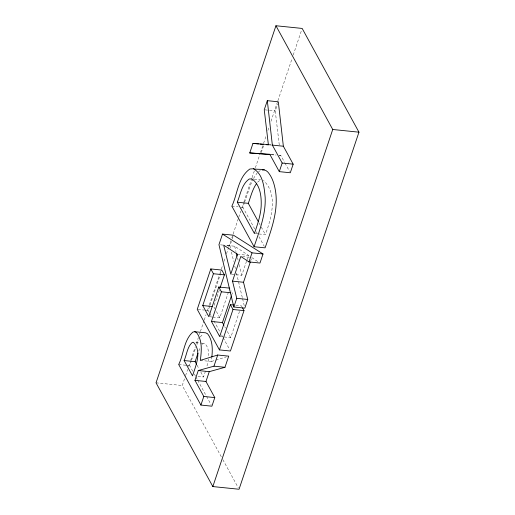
<?xml version="1.0" encoding="UTF-8"?>
<svg xmlns="http://www.w3.org/2000/svg" width="515" height="515" viewBox="0 0 515 515"><rect width="100%" height="100%" fill="white"/><g stroke="black" fill="none" stroke-linecap="round" stroke-linejoin="round"><path stroke-width="0.39" stroke-dasharray="2.58 1.93" d="M200.329 360.378L211.33 361.504L211.762 357.809M208.626 359.019L206.85 366.609M221.283 456.786L182.265 385.51L185.329 376.375M185.587 375.609L187.634 369.519M188.651 366.474L190.441 361.144M190.698 360.384L195.301 346.679M196.324 343.634L198.372 337.544M199.389 334.499L200.161 332.214M200.412 331.454L203.992 320.793M204.249 320.034L206.039 314.704M207.32 310.899L209.109 305.569M209.36 304.809L219.59 274.353M219.847 273.587L221.122 269.783M221.379 269.023L222.654 265.219M223.935 261.408L225.216 257.603M226.491 253.798L228.538 247.702M228.795 246.943L230.836 240.853M231.859 237.808L232.883 234.763M233.141 234.003L238.509 218.012M238.76 217.253L240.808 211.156M241.831 208.112L243.621 202.788M243.878 202.022L251.803 178.422M252.054 177.662L254.359 170.806M255.382 167.761L260.236 153.296M260.493 152.537L263.307 144.161M263.564 143.402L266.371 135.027M267.909 130.456L269.184 126.651M270.974 121.321L277.624 101.526M277.881 100.766L292.198 58.131M293.215 55.079L301.655 29.96M192.771 371.231L189.713 365.644L191.239 361.099M191.49 360.339L195.307 348.977M209.386 312.573L208.234 310.474L209.772 305.904M210.03 305.138L221.804 270.066M230.508 248.146L229.954 245.803L231.982 239.752M232.239 238.999L233.507 235.213M254.745 228.975L242.88 207.307L244.361 202.891M244.606 202.157L250.67 184.673L253.09 179.149M261.253 152.582L263.725 145.236M279.265 144.934L275.248 110.912L277.546 104.075M219.339 290.009L213.744 306.676L214.884 308.755M212.759 317.06L219.828 317.787L229.529 288.902M198.011 376.42L203.509 376.98L205.536 370.935M231.641 295.211L232.407 292.932L231.28 290.878M231.583 274.238L241.799 275.28L246.505 261.266M246.749 260.526L248.488 255.363L234.666 246.228L226.812 245.423M250.548 261.317L251.558 258.324M219.699 336.507L230.694 337.634L239.597 311.124M254.429 233.501L265.431 234.628C271.321 217.954 278.358 194.367 263.513 180.456M196.975 344.509L198.642 340.048M198.809 351.024L200.187 347.451M253.451 178.518L257.346 172.673M200.219 337.016L203.258 333.694M257.571 182.181L260.217 180.134M258.517 171.83L260.275 170.562M202.202 344.271L203.354 343.46L204.468 343.434C208.118 346.106 208.62 351.43 208.82 355.653M211.33 361.504L215.109 360.339M215.862 360.101L226.446 356.844M271.173 154.751L275.976 155.073M279.182 155.285L280.778 155.395L284.583 162.341M269.358 144.934L271.663 145.114M265.038 109.862L275.248 110.912M268.36 144.599L271.502 144.921M271.353 154.429L276.066 154.912M279.207 155.234L280.778 155.395M254.217 179.123L260.5 179.767M231.879 206.18L238.168 206.824M241.31 207.146L242.88 207.307M220.523 244.837L222.879 245.082M226.812 245.481L229.954 245.803M237.486 254.236L248.488 255.363M242.378 256.612L249.447 257.333M235.876 305.26L241.381 305.82L242.127 307.191M198.024 309.431L204.307 310.075M205.092 310.152L208.234 310.474M209.611 316.738L211.974 316.983M195.822 342.552L199.756 342.951M200.541 343.035L204.468 343.434M178.711 364.517L185.786 365.238M186.572 365.322L189.713 365.644M156.039 382.825L182.265 385.51M251.809 257.577L258.717 262.199M284.962 163.036L289.533 171.373M258.955 222.808L260.86 226.285M261.24 226.98L265.431 234.628M256.277 231.776L257.423 233.868M258.955 236.668L264.311 246.453M216.409 311.536L219.828 317.787M224.701 326.684L225.448 328.055M227.321 331.473L230.694 337.634M209.766 313.274L211.678 316.77M213.976 320.961L220.098 332.149M221.63 334.943L222.776 337.042M223.162 337.737L229.671 349.621M197.039 365.154L198.938 368.631M200.844 372.113L203.509 376.98M194.303 374.032L195.455 376.13M195.835 376.826L197.367 379.626M197.747 380.321L206.167 395.7M206.554 396.402L211.144 404.79M222.834 459.612L238.284 487.84M234.666 246.228L235.979 251.578M237.479 257.7L238.233 260.757M239.172 264.575L241.799 275.28M231.441 252.041L233.675 261.388M234.789 266.062L235.535 269.178M236.462 273.079L242.417 298.011M242.604 298.79L244.277 305.801"/><path stroke-width="0.77" d="M211.845 357.069C212.701 349.209 212.708 340.267 207.551 333.759L205.73 332.832L194.734 331.705L192.88 332.078C183.765 340.067 183.81 354.178 178.711 364.517L200.908 405.06L211.91 406.187L214.794 397.593L205.968 381.473L209.264 371.663L224.965 367.298L228.712 356.142L217.716 355.015L200.329 360.378C201.52 351.172 202.653 340.46 196.55 332.632L194.734 331.705M275.943 25.75L156.039 382.825L212.837 486.566L239.057 489.25L358.961 132.175L302.163 28.434L275.943 25.75L332.735 129.49L212.837 486.566M220.105 287.737L224.431 274.862L221.804 270.066L210.802 268.939L197.239 309.348L219.435 349.897L230.43 351.024L244.001 310.609L242.501 307.873M233.836 307.011L236.746 298.333L232.516 281.145L240.808 256.451L248.977 261.916L259.978 263.043L263.023 253.972L233.507 235.213L222.506 234.087L218.952 244.677L233.836 307.011L244.831 308.137L247.747 299.46L243.511 282.272L250.296 262.064M249.762 152.923L252.968 143.376L268.36 144.599L264.253 109.785L267.311 100.67L278.312 101.796L283.353 146.228L293.177 164.169L290.293 172.763L279.291 171.637L269.783 154.268L249.762 152.923L270.369 154.693M184.132 360.552C186.823 354.61 187.209 346.795 192.359 342.333L193.466 342.308C202.118 351.526 195.822 365.663 192.513 375.853L184.132 360.552L195.134 361.678L196.653 364.459M237.299 202.215C240.511 194.297 241.741 184.267 249.215 179.008L251.861 178.879C260.403 184.776 261.575 196.775 261.156 206.373C260.564 215.746 257.429 224.682 254.429 233.501L237.299 202.215L248.301 203.341L258.195 221.418M229.78 288.143L218.785 287.016L208.826 316.661L202.749 305.55L213.429 273.735L210.802 268.939M195.134 361.678L197.985 353.168M248.301 203.341C250.773 196.601 252.395 189.301 256.67 183.392M233.52 305.015L230.379 304.693L219.699 336.507L211.453 321.45L221.405 291.805L218.785 287.016M200.908 405.06L203.798 396.466L194.973 380.347L198.262 370.536L213.97 366.171L224.965 367.298M223.948 325.313L222.454 322.577L231.383 295.971M213.97 366.171L217.716 355.015M219.435 349.897L233.005 309.489L230.379 304.693M248.977 261.916L252.022 252.846L222.506 234.087M254.075 246.724C259.438 230.739 265.94 214.504 265.161 197.309C264.195 187.415 263.152 173.993 253.361 168.746L249.859 169.017C238.039 177.302 237.518 194.046 231.879 206.18L254.075 246.724L265.077 247.85C271.508 229.445 278.718 210.12 275.396 190.267C274.231 183.713 272.216 177.134 267.8 171.997C264.124 168.051 258.028 170.034 253.361 168.746M279.291 171.637L282.175 163.043L272.351 145.101L267.311 100.67M262.257 170.034L264.362 169.866M266.274 144.689L268.585 144.87M332.735 129.49L358.961 132.175M272.351 145.101L283.353 146.228M252.968 143.376L258.472 143.942M260.043 144.103L263.184 144.425M282.175 163.043L293.177 164.169M252.022 252.846L263.023 253.972M213.429 273.735L224.431 274.862M232.516 281.145L243.511 282.272M221.405 291.805L230.836 292.771M236.746 298.333L247.747 299.46M202.749 305.55L212.174 306.515M233.005 309.489L244.001 310.609M211.453 321.45L222.454 322.577M198.262 370.536L209.264 371.663M194.973 380.347L205.968 381.473M203.798 396.466L214.794 397.593M236.359 253.11L237.106 256.167M237.486 254.236L230.797 274.154L223.671 245.101L237.486 254.236"/></g></svg>
